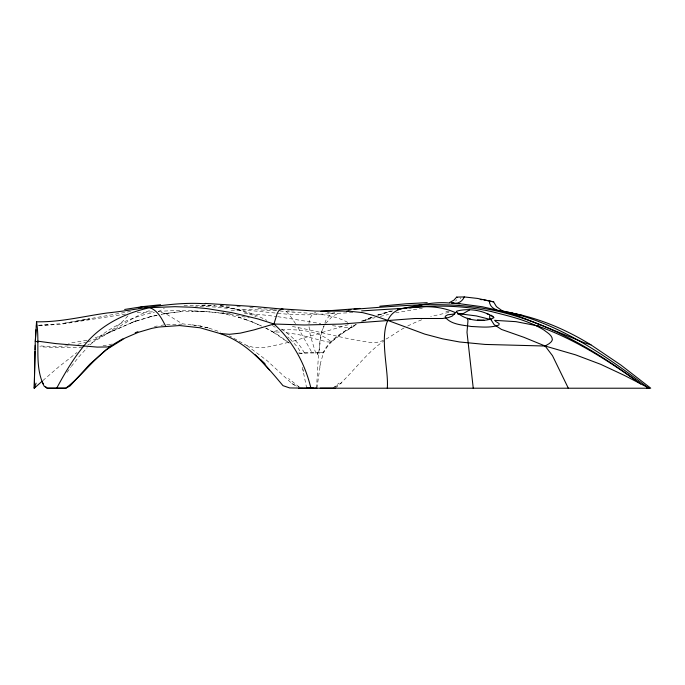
<?xml version="1.0" encoding="UTF-8"?>
<svg xmlns="http://www.w3.org/2000/svg" width="685" height="685" viewBox="0 0 685 685"><rect width="100%" height="100%" fill="white"/><g stroke="black" fill="none" stroke-linecap="round" stroke-linejoin="round"><path stroke-width="0.51" stroke-dasharray="3.42 2.57" d="M316.915 388.19L320.614 362.57L323.534 352.749L319.784 352.244C319.467 343.305 319.664 333.912 324.185 325.897M316.538 388.207L318.508 353.948L321.59 332.465L325.974 320.135L331.317 313.353L335.462 312.531M308.961 323.757C309.226 319.193 311.127 314.201 315.614 312.283M319.826 366.74L320.229 364.651M318.148 352.236L317.378 354.445L318.148 352.236L319.784 352.244M298.797 352.818L303.344 353.648L306.777 352.955L323.132 352.972C328.997 339.195 343.545 331.831 355.738 324.553M455.662 301.117L456.63 299.705M67.07 372.366L70.778 367.169M325.658 323.474L332.251 316.487L339.126 312.805M71.334 366.432L78.784 356.945L87.218 347.715M335.23 388.19C352.33 373.667 364.822 354.102 383.557 341.216M127.949 315.845C116.844 328.457 102.279 336.977 87.706 345.009M356.508 324.279C344.17 331.634 330.324 339.495 323.534 352.749L324.048 351.619L323.132 352.972M90.086 344.94C107.545 327.79 130.415 316.872 154.373 312.446M332.97 340.633L332.602 340.967L344.016 332.182L355.789 325.058M42.864 380.577L58.645 366.946L77.062 352.475M332.859 388.207L339.015 383.095M334.665 387.119L341.892 382.778M404.167 327.935C392.496 333.929 382.239 345.497 367.802 342.02C341.875 338.424 316.744 330.632 290.937 326.291M87.637 341.789C110.85 335.205 128.754 317.754 151.351 309.971M223.61 312.437L222.231 313.353L238.919 317.292L252.32 321.976L261.73 326.069M192.202 324.827L200.696 326.103L182.33 323.8L166.412 314.141L158.398 311.495L164.289 308.413M362.545 321.119L372.143 316.932M363.684 321.102L373.556 316.907M362.733 321.171L372.614 316.958M107.836 333.167L136.135 320.777L107.836 333.167L92.972 338.664M376.776 315.254L390.501 310.921M378.291 315.211L392.488 310.93M378.206 314.946L392.12 310.956M348.228 324.69L292.478 341.335M361.089 321.205L375.192 317.617M112.263 344.007L102.724 345.891M288.453 342.414L266.397 347.261L254.914 347.774L246.9 345.548L229.466 335.873M86.944 340.231L68.603 343.331M77.85 344.281L85.711 342.372M380.295 316.376L388.498 314.466M154.416 326.625L157.216 325.974M157.225 315.246L150.015 316.778L131.897 322.438L152.43 316.162L150.015 316.778L157.139 315.323M161.343 314.372L167.32 313.25L161.215 314.492M277.553 330.512L272.639 331.805L289.25 343.159M395.673 312.822L422.311 308.241M38.471 325.341L62.489 323.594L132.136 311.144M75.984 321.419L89.581 318.902L62.266 323.543M160.992 325.349L163.826 324.938M231.008 310.844L249.34 309.534L277.151 310.699M125.492 314.064L61.624 324.151L38.857 325.726M180.874 311.684L165.462 313.499L179.239 311.778L193.204 311.127M68.226 345.899L52.3 346.875L39.045 345.805M298.728 353.443L302.599 353.22L303.164 352.441L304.474 352.347L306.606 352.912L318.02 352.629M281.449 329.905C298.343 329.202 318.422 330.333 331.42 342.132L327.087 341.875L298.146 334.485L283.881 332.379M184.008 305.707L215.107 305.433M352.835 312.574L306.392 314.912L286.073 314.081L214.405 307.017L195.276 306.101M166.66 324.527L183.734 324.133M137.171 312.685L154.151 311.735M38.762 325.255L49.363 324.81M158.398 311.495C188.837 308.995 219.414 311.846 249.289 317.874M82.474 347.218L57.96 347.603L39.858 346.781M244.459 313.636L258.596 314.381L276.68 316.513M230.246 313.807L203.034 311.324L191.706 311.127L204.421 311.384L203.034 311.324M279.386 332.114L272.639 331.805L265.626 328.021M201.621 305.364C224.123 305.57 246.857 309.8 266.876 320.392M220.253 305.673L229.518 306.109M290.868 310.819L294.91 311.041M279.9 310.904C302.83 314.072 328.235 311.264 348.973 323.063M273.786 309.791L276.945 310.022M287.494 310.81L289.601 310.964M236.89 306.512L241.865 306.889M273.187 309.688L257.902 308.284M249.811 307.505L253.861 307.89M277.725 316.658L320.785 323.603M220.433 305.613L239.151 309.937L256.327 316.701M332.482 325.675L349.658 327.961L351.927 326.856L350.703 324.553M327.439 312.454L331.317 313.353M207.778 327.824L200.585 326.103L209.713 328.278L208.805 328.064L220.767 332.148M238.919 317.292L238.466 317.155L245.932 319.578M245.495 319.433L252.32 321.976M445.918 311.23L450.328 312.035L432.62 316.11A147.318 147.052 73.8 0 0 430.702 316.684M251.909 321.83L262.252 326.36M265.977 328.141L277.16 334.366L289.472 343.151M246.9 345.548L267.082 360.652L291.827 383.454L299.114 387.248M272.322 325.426L275.593 327.533M281.578 329.1C290.928 335.462 299.55 343.39 304.714 353.606M291.827 383.454L297.007 387.008M299.328 387.093L288.582 378.531M287.777 336.943L289.318 338.304M290.046 338.989L297.316 346.85L301.451 353.323M286.339 311.418L291.348 317.386L296.348 324.895M297.975 327.524L311.992 352.664M315.759 353.237L310.356 335.693L308.909 325.846M460.543 297.924L460.825 298.883M302.385 367.28L306.512 387.376M302.916 369.421L303.395 371.621M407.635 326.043A147.318 147.052 73.8 0 1 423.116 319.27"/><path stroke-width="1.03" d="M42.136 381.22L34.259 388.207L34.986 351.422M35.029 386.503L34.259 388.19L35.269 341.353L36.536 321.787C60.443 322.292 83.775 316.23 107.305 312.968C139.928 309.646 172.329 301.349 205.286 303.798M35.098 349.812L35.235 345.274M35.389 341.13L35.962 329.742M36.536 321.787C40.227 343.099 33.899 366.424 44.234 386.289L47.265 388.198L65.871 388.207L70.041 385.938L89.855 364.206L106.466 349.624L124.987 338.082L138.173 332.379L151.805 328.363L158.723 327.028L179.573 325.546L200.114 327.781L219.876 333.492L229.312 334.323L240.307 333.141L254.032 329.887L273.949 324.005L277.142 313.627L278.581 310.93L281.561 308.901L315.323 311.041L348.793 311.136L362.63 312.625L372.486 315.186L387.436 320.272L424.726 334.1L442.578 338.827L459.584 341.978L485.091 344.435L545.157 346.028L575.52 354.83L600.728 364.334L624.651 375.534L649.14 388.224L320.203 388.207M34.25 388.198L36.082 383.129M456.484 311.726L456.741 311.127C468.557 307.83 484.261 310.331 494.022 317.669C483.858 322.952 464.267 320.623 456.484 311.726L452.22 316.102L448.264 317.634L442.476 318.499L414.956 318.491L340.873 324.082L304.457 324.998L273.949 324.005L257.928 318.91L232.164 312.694L206.69 308.558L192.288 307.248L174.915 306.683L149.929 307.676L143.319 306.555L124.644 309.466M56.675 388.207C64.647 373.471 73.098 358.88 83.853 345.959C100.019 325.255 124.619 313.079 149.929 307.676C158.098 310.836 161.865 318.936 165.676 326.154M484.012 299.876L493.894 301.939L477.608 298.446L464.302 296.93C462.521 301.34 457.76 304.174 453.008 303.378M455.97 297.821L454.052 300.064L449.831 302.393M117.914 341.652C97.313 353.451 84.195 374.027 65.76 388.198L47.102 388.198L45.809 386.819M490.905 319.535L494.082 324.587L501.48 329.434L523.931 337.32L545.157 346.028L549.301 343.562L551.485 341.575L552.393 339.717C552.213 335.068 547.221 332.704 544.061 330.11C528.135 320.255 509.349 316.213 491.385 311.564C464.567 305.604 436.782 304.876 409.527 307.813C369.814 308.019 389.525 364.24 387.282 388.224M118.762 341.173L122.992 338.75M502.696 311.041C557.761 322.044 604.778 354.899 648.678 388.232L646.52 388.232L650.75 388.198L620.918 365.088L590.915 344.838L583.92 342.611L539.934 324.604L536.732 325.683L515.985 321.659L494.536 320.332M135.193 332.79L137.89 331.72M469.645 309.92L462.991 313.713L457.563 313.953M112.477 345.445L107.262 346.961L97.176 347.098L55.964 343.613L37.795 341.181M138.507 307.745L143.319 306.555L160.598 304.748M397.694 309.235C414.964 306.469 432.355 301.169 450.019 303.078M404.612 308.55L406.693 308.173M348.913 309.92L350.925 309.654M353.94 309.252C399.817 305.972 446.654 300.475 492.13 310.022C547.144 321.428 596.164 350.686 640.655 383.977M379.773 306.212L406 303.789L427.209 302.65M409.776 307.882C424.803 305.733 440.703 306.109 454.772 312.369M359.976 308.438L320.931 311.332M346.696 311.324L348.793 311.136M399.766 308.55L361.611 310.896M454.677 313.97L447.742 314.775L445.378 316.196L445.173 317.121C451.03 324.656 462.563 324.981 471.366 326.505C480.45 326.831 490.186 328.243 498.877 325.024L499.185 323.585L495.255 321.145M491.179 315.168C488.542 315.374 489.475 319.467 491.71 319.809L476.315 315.913L457.94 313.593M477.462 319.929L483.935 320.186M316.915 388.19L315.442 388.198M335.23 388.19L309.783 388.207M307.565 388.207L289.661 387.933L282.982 385.664C265.326 364.677 247.088 342.312 219.876 333.492M303.789 388.207L310.921 388.207C305.133 363.932 292.675 340.745 273.949 324.005M298.728 388.198L303.13 388.207M313.593 388.19L306.666 388.19L315.22 388.198M452.768 303.344L459.661 303.772M464.302 296.93L456.398 297.11L457.263 297.478M205.217 303.404L255.282 306.597L283.111 309.175M460.114 303.703L451.287 302.975L454.104 303.224M460.68 303.849L482.249 306.752L511.001 313.25L502.31 311.007M480.202 299.499L482.103 299.688M503.415 311.752L505.453 312.009M507.491 312.369C537.22 317.121 565.373 329.134 590.915 344.838M35.269 341.353L38.266 341.883M523.648 315.674L508.407 312.249M499.665 310.545L516.404 315.271L539.934 324.604M419.211 305.399L423.133 306.615M486.855 313.67L488.953 314.441M470.372 319.013L467.324 318.328L467.975 320.691L466.999 332.328L473.249 388.232M536.732 325.683C572.574 338.107 604.795 358.495 635.611 380.243M496.745 309.834C492.763 308.764 489.184 305.21 489.39 300.895M501.463 310.245L496.445 306.64L494.133 302.727M492.172 315.913L493.183 316.573M636.433 380.809L638.891 382.521M255.154 354.71L265.001 363.983L260.231 359.454L269.376 369.909M545.157 346.028L552.487 355.678L568.336 388.232M42.461 382.161L43.223 384.062M489.621 300.955L489.715 301.837M36.331 326.171A127.778 2.355 -89.7 0 1 36.493 325.469"/></g></svg>
